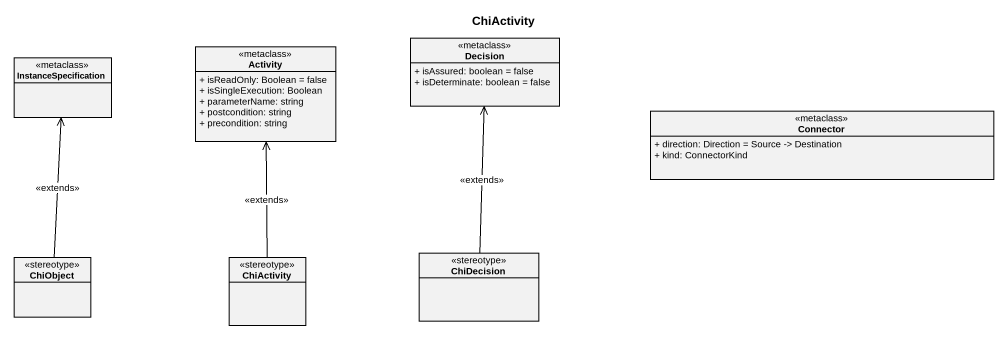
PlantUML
@startuml
title ChiActivity
hide circle
hide empty members
skinparam classAttributeIconSize 0
class Decision <<metaclass>> {
  + isAssured: boolean = false
  + isDeterminate: boolean = false
}
class InstanceSpecification <<metaclass>>
class Activity <<metaclass>> {
  + isReadOnly: Boolean = false
  + isSingleExecution: Boolean
  + parameterName: string
  + postcondition: string
  + precondition: string
}
class Connector <<metaclass>> {
  + direction: Direction = Source -> Destination
  + kind: ConnectorKind
}
class ChiObject <<stereotype>>
class ChiActivity <<stereotype>>
class ChiDecision <<stereotype>>
ChiObject -up-> InstanceSpecification : <<extends>>
ChiActivity -up-> Activity : <<extends>>
ChiDecision -up-> Decision : <<extends>>
@enduml
